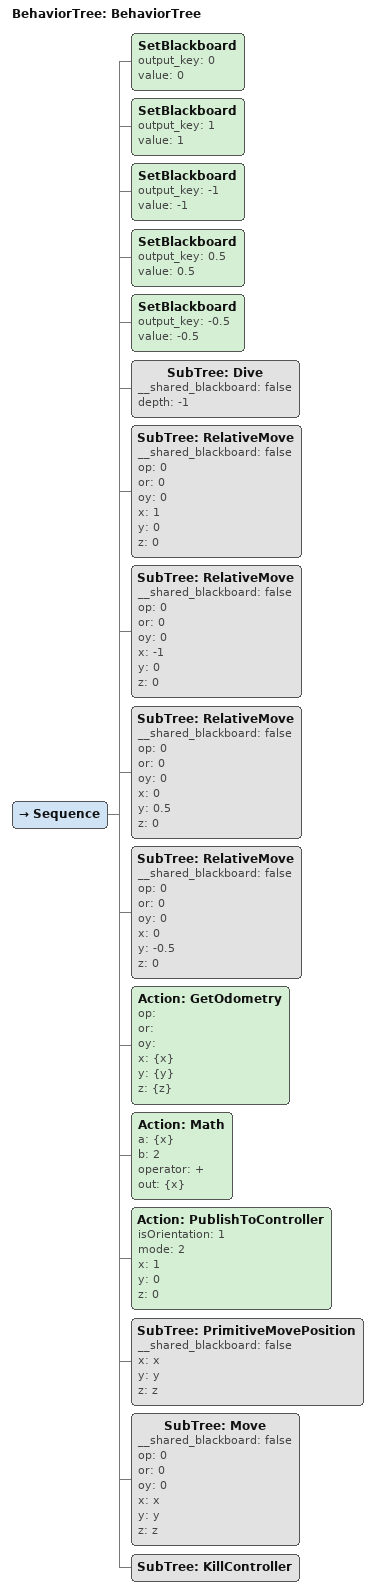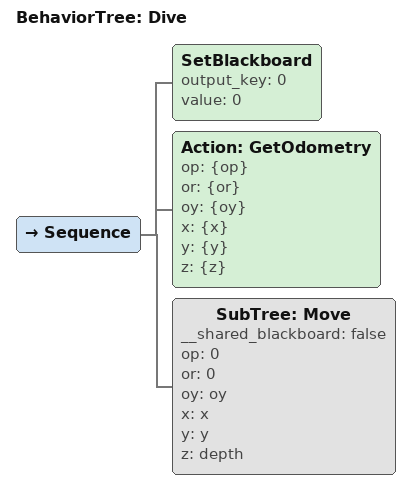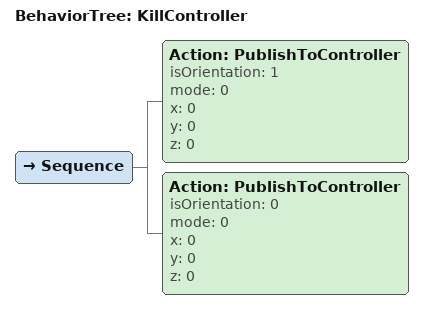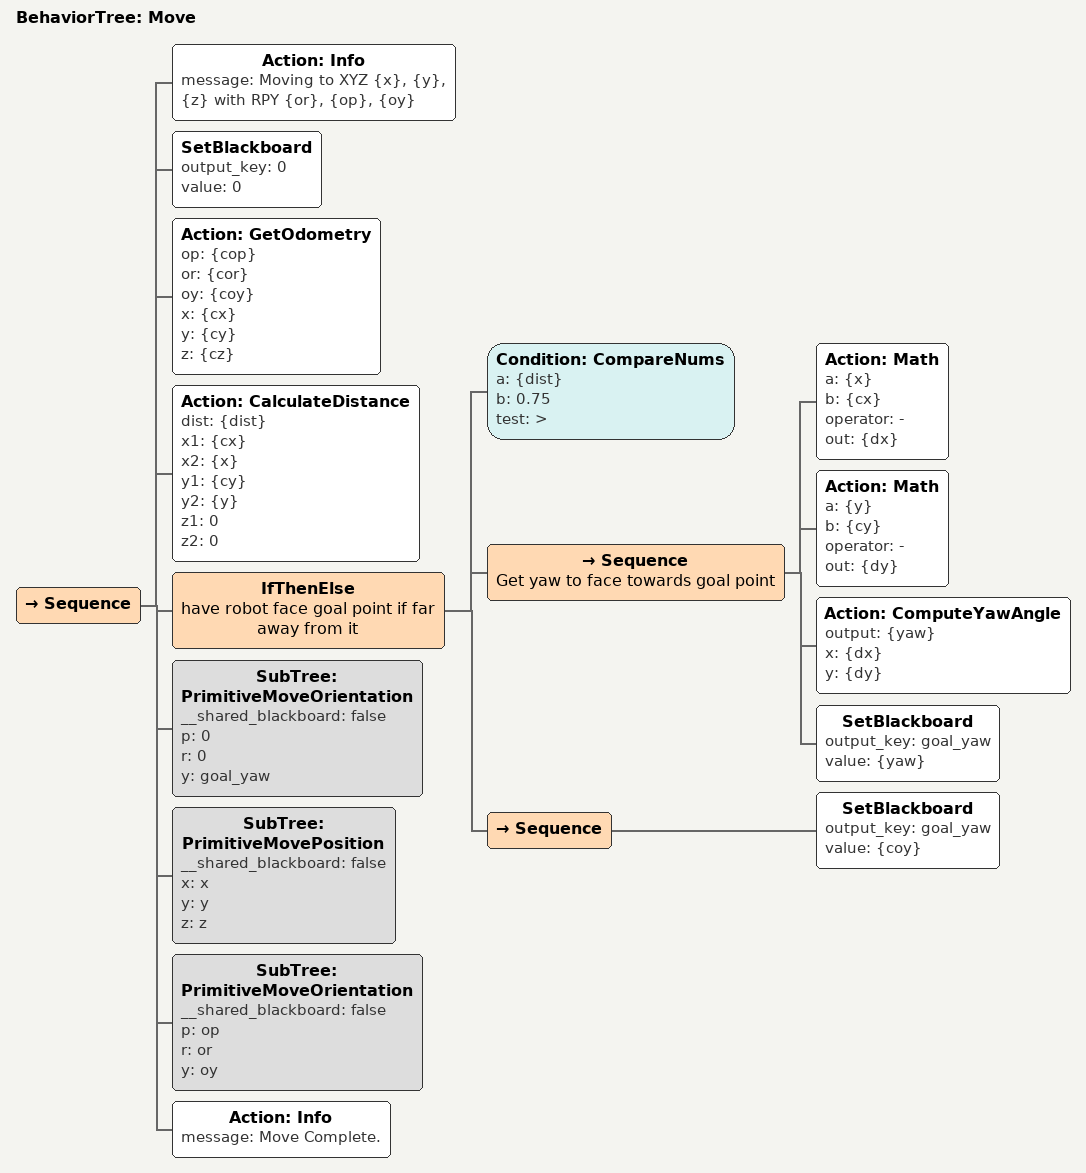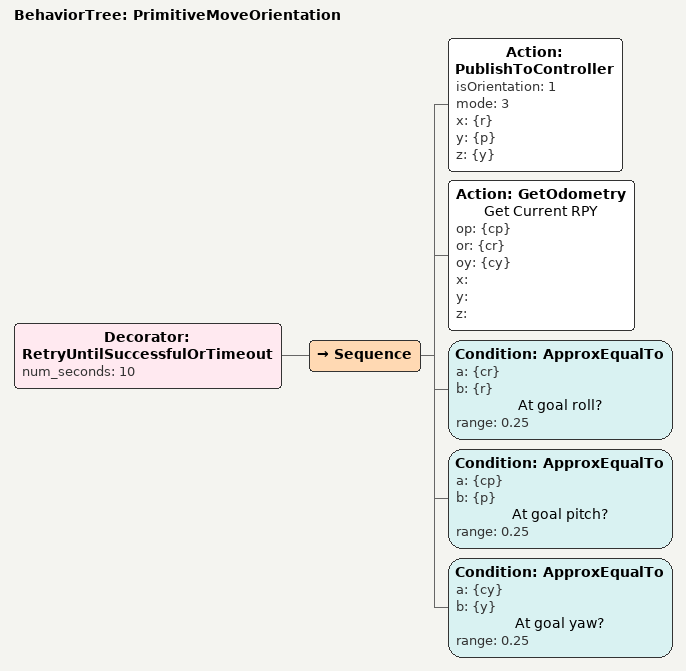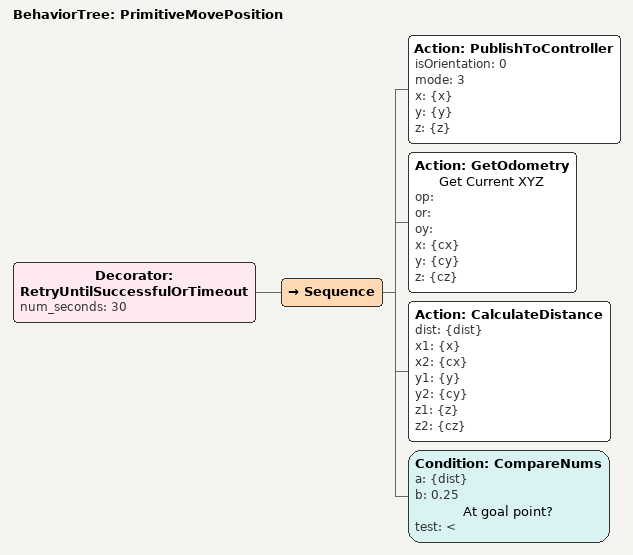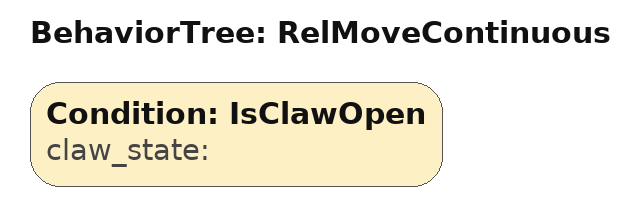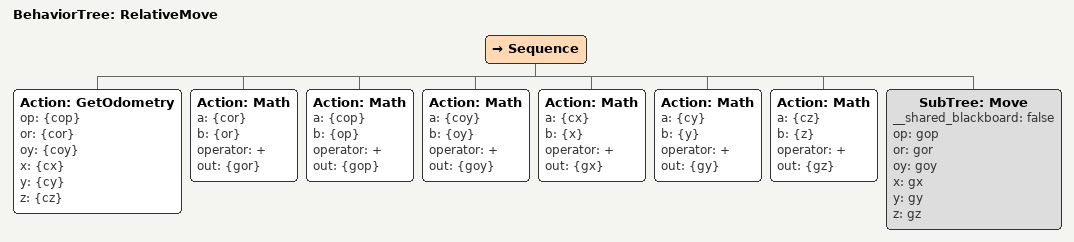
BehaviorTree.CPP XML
<?xml version="1.0"?>
<root main_tree_to_execute="BehaviorTree">
    <BehaviorTree ID="BehaviorTree">
        <Sequence>
            <SetBlackboard output_key="0" value="0"/>
            <SetBlackboard output_key="1" value="1"/>
            <SetBlackboard output_key="-1" value="-1"/>
            <SetBlackboard output_key="0.5" value="0.5"/>
            <SetBlackboard output_key="-0.5" value="-0.5"/>
            <SubTree ID="Dive" __shared_blackboard="false" depth="-1"/>
            <SubTree ID="RelativeMove" __shared_blackboard="false" op="0" or="0" oy="0" x="1" y="0" z="0"/>
            <SubTree ID="RelativeMove" __shared_blackboard="false" op="0" or="0" oy="0" x="-1" y="0" z="0"/>
            <SubTree ID="RelativeMove" __shared_blackboard="false" op="0" or="0" oy="0" x="0" y="0.5" z="0"/>
            <SubTree ID="RelativeMove" __shared_blackboard="false" op="0" or="0" oy="0" x="0" y="-0.5" z="0"/>
            <Action ID="GetOdometry" op="" or="" oy="" x="{x}" y="{y}" z="{z}"/>
            <Action ID="Math" a="{x}" b="2" operator="+" out="{x}"/>
            <Action ID="PublishToController" isOrientation="1" mode="2" x="1" y="0" z="0"/>
            <SubTree ID="PrimitiveMovePosition" __shared_blackboard="false" x="x" y="y" z="z"/>
            <SubTree ID="Move" __shared_blackboard="false" op="0" or="0" oy="0" x="x" y="y" z="z"/>
            <SubTree ID="KillController"/>
        </Sequence>
    </BehaviorTree>
    <BehaviorTree ID="Dive">
        <Sequence>
            <SetBlackboard output_key="0" value="0"/>
            <Action ID="GetOdometry" op="{op}" or="{or}" oy="{oy}" x="{x}" y="{y}" z="{z}"/>
            <SubTree ID="Move" __shared_blackboard="false" op="0" or="0" oy="oy" x="x" y="y" z="depth"/>
        </Sequence>
    </BehaviorTree>
    <BehaviorTree ID="KillController">
        <Sequence>
            <Action ID="PublishToController" isOrientation="1" mode="0" x="0" y="0" z="0"/>
            <Action ID="PublishToController" isOrientation="0" mode="0" x="0" y="0" z="0"/>
        </Sequence>
    </BehaviorTree>
    <BehaviorTree ID="Move">
        <Sequence>
            <Action ID="Info" message="Moving to XYZ {x}, {y}, {z} with RPY {or}, {op}, {oy}"/>
            <SetBlackboard output_key="0" value="0"/>
            <Action ID="GetOdometry" op="{cop}" or="{cor}" oy="{coy}" x="{cx}" y="{cy}" z="{cz}"/>
            <Action ID="CalculateDistance" dist="{dist}" x1="{cx}" x2="{x}" y1="{cy}" y2="{y}" z1="0" z2="0"/>
            <IfThenElse name="have robot face goal point if far away from it">
                <Condition ID="CompareNums" a="{dist}" b="0.75" test="&gt;"/>
                <Sequence name="Get yaw to face towards goal point">
                    <Action ID="Math" a="{x}" b="{cx}" operator="-" out="{dx}"/>
                    <Action ID="Math" a="{y}" b="{cy}" operator="-" out="{dy}"/>
                    <Action ID="ComputeYawAngle" output="{yaw}" x="{dx}" y="{dy}"/>
                    <SetBlackboard output_key="goal_yaw" value="{yaw}"/>
                </Sequence>
                <Sequence>
                    <SetBlackboard output_key="goal_yaw" value="{coy}"/>
                </Sequence>
            </IfThenElse>
            <SubTree ID="PrimitiveMoveOrientation" __shared_blackboard="false" p="0" r="0" y="goal_yaw"/>
            <SubTree ID="PrimitiveMovePosition" __shared_blackboard="false" x="x" y="y" z="z"/>
            <SubTree ID="PrimitiveMoveOrientation" __shared_blackboard="false" p="op" r="or" y="oy"/>
            <Action ID="Info" message="Move Complete."/>
        </Sequence>
    </BehaviorTree>
    <BehaviorTree ID="PrimitiveMoveOrientation">
        <Decorator ID="RetryUntilSuccessfulOrTimeout" num_seconds="10">
            <Sequence>
                <Action ID="PublishToController" isOrientation="1" mode="3" x="{r}" y="{p}" z="{y}"/>
                <Action ID="GetOdometry" name="Get Current RPY" op="{cp}" or="{cr}" oy="{cy}" x="" y="" z=""/>
                <Condition ID="ApproxEqualTo" a="{cr}" b="{r}" name="At goal roll?" range="0.25"/>
                <Condition ID="ApproxEqualTo" a="{cp}" b="{p}" name="At goal pitch?" range="0.25"/>
                <Condition ID="ApproxEqualTo" a="{cy}" b="{y}" name="At goal yaw?" range="0.25"/>
            </Sequence>
        </Decorator>
    </BehaviorTree>
    <BehaviorTree ID="PrimitiveMovePosition">
        <Decorator ID="RetryUntilSuccessfulOrTimeout" num_seconds="30">
            <Sequence>
                <Action ID="PublishToController" isOrientation="0" mode="3" x="{x}" y="{y}" z="{z}"/>
                <Action ID="GetOdometry" name="Get Current XYZ" op="" or="" oy="" x="{cx}" y="{cy}" z="{cz}"/>
                <Action ID="CalculateDistance" dist="{dist}" x1="{x}" x2="{cx}" y1="{y}" y2="{cy}" z1="{z}" z2="{cz}"/>
                <Condition ID="CompareNums" a="{dist}" b="0.25" name="At goal point?" test="&lt;"/>
            </Sequence>
        </Decorator>
    </BehaviorTree>
    <BehaviorTree ID="RelMoveContinuous">
        <Condition ID="IsClawOpen" claw_state=""/>
    </BehaviorTree>
    <BehaviorTree ID="RelativeMove">
        <Sequence>
            <Action ID="GetOdometry" op="{cop}" or="{cor}" oy="{coy}" x="{cx}" y="{cy}" z="{cz}"/>
            <Action ID="Math" a="{cor}" b="{or}" operator="+" out="{gor}"/>
            <Action ID="Math" a="{cop}" b="{op}" operator="+" out="{gop}"/>
            <Action ID="Math" a="{coy}" b="{oy}" operator="+" out="{goy}"/>
            <Action ID="Math" a="{cx}" b="{x}" operator="+" out="{gx}"/>
            <Action ID="Math" a="{cy}" b="{y}" operator="+" out="{gy}"/>
            <Action ID="Math" a="{cz}" b="{z}" operator="+" out="{gz}"/>
            <SubTree ID="Move" __shared_blackboard="false" op="gop" or="gor" oy="goy" x="gx" y="gy" z="gz"/>
        </Sequence>
    </BehaviorTree>
</root>
